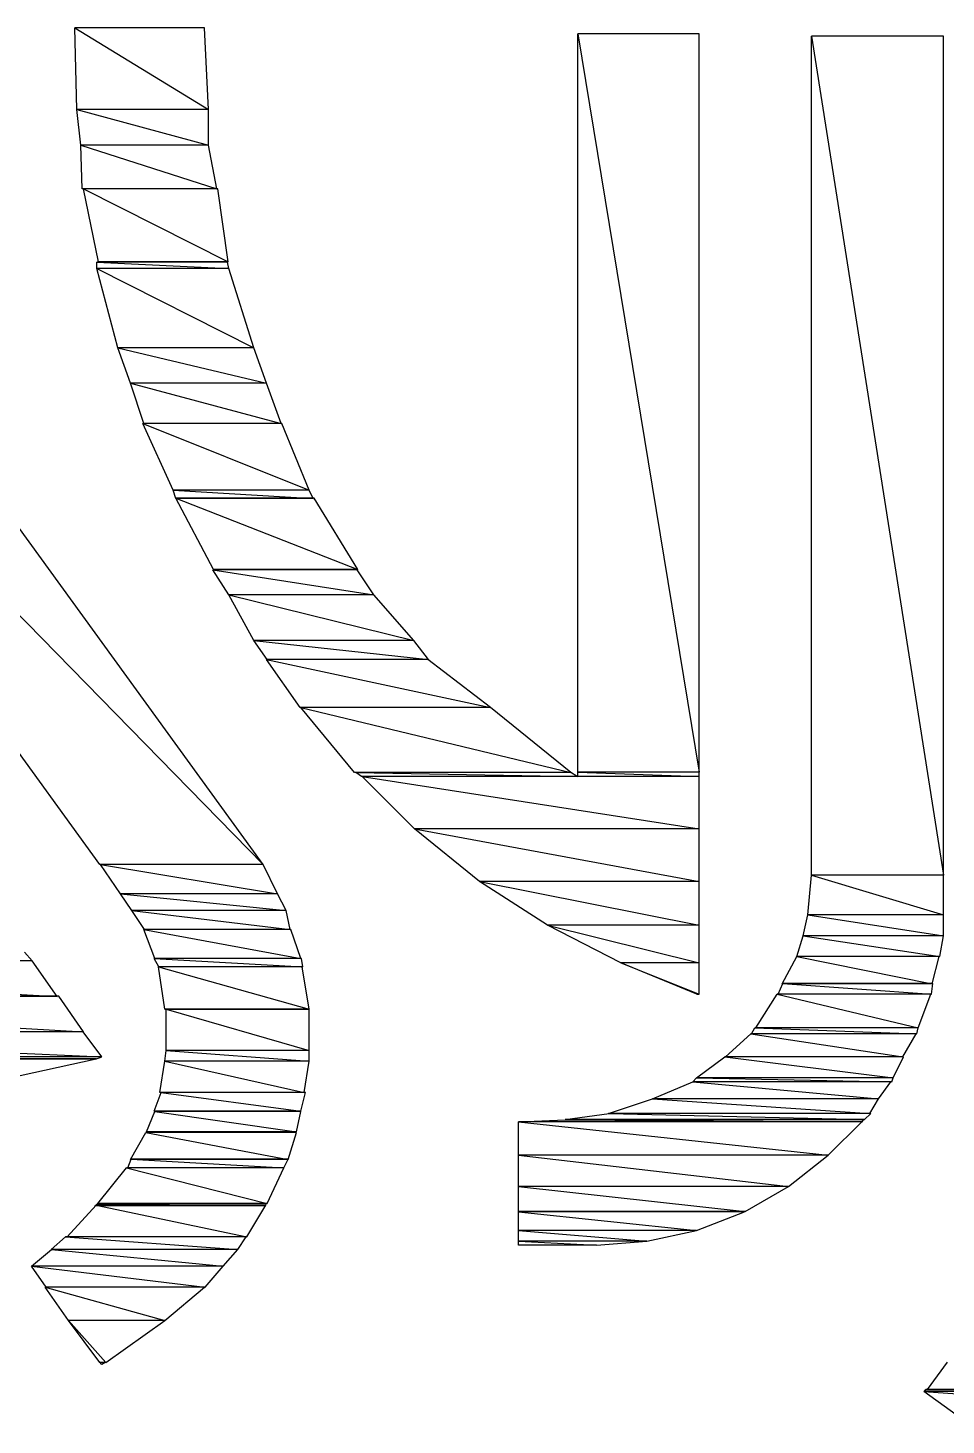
# Model space of a CAD drawing. Header units: millimetres. Extents: x 10 to 831, y 7 to 587.
# Drawn here: x 760.83 to 765.47, y 153.2 to 160.27 of the extents above; entities that cross this region are included whole.
import ezdxf

# ---------------------------------------------------------------- set-up
doc = ezdxf.new("R2010")
doc.units = ezdxf.units.MM
doc.layers.get('0').update_dxf_attribs({"linetype": 'CONTINUOUS'})

msp = doc.modelspace()

# ---------------------------------------------------------------- linework, layer by layer
at = {"color": 0}
for p, q in [((761.718, 160.27), (761.062, 160.27)), ((761.062, 160.27), (761.739, 159.858)), ((761.062, 160.27), (761.739, 159.858)), ((761.718, 160.27), (761.062, 160.27)), ((761.062, 160.27), (761.739, 159.858)), ((761.062, 160.27), (761.739, 159.858)), ((761.072, 159.858), (761.062, 160.27)), ((761.739, 159.858), (761.718, 160.27)), ((761.739, 159.858), (761.718, 160.27)), ((764.219, 160.24), (763.605, 160.24)), ((763.605, 160.24), (764.219, 156.504)), ((763.605, 160.24), (764.219, 156.504)), ((764.219, 160.24), (763.605, 160.24)), ((763.605, 160.24), (764.219, 156.504)), ((763.605, 160.24), (764.219, 156.504)), ((763.605, 156.504), (763.605, 160.24)), ((764.219, 156.504), (764.219, 160.24)), ((764.219, 156.504), (764.219, 160.24)), ((765.454, 160.228), (764.787, 160.228)), ((764.787, 160.228), (765.454, 155.984)), ((764.787, 160.228), (765.454, 155.984)), ((765.454, 160.228), (764.787, 160.228)), ((764.787, 160.228), (765.454, 155.984)), ((764.787, 160.228), (765.454, 155.984)), ((764.787, 155.984), (764.787, 160.228)), ((765.454, 155.984), (765.454, 160.228)), ((765.454, 155.984), (765.454, 160.228)), ((761.739, 159.858), (761.072, 159.858)), ((761.739, 159.858), (761.072, 159.858)), ((761.739, 159.858), (761.072, 159.858)), ((761.072, 159.858), (761.739, 159.677)), ((761.072, 159.858), (761.739, 159.677)), ((761.739, 159.858), (761.072, 159.858)), ((761.072, 159.858), (761.739, 159.677)), ((761.072, 159.858), (761.739, 159.677)), ((761.093, 159.677), (761.072, 159.858)), ((761.739, 159.677), (761.739, 159.858)), ((761.739, 159.677), (761.739, 159.858)), ((761.739, 159.677), (761.093, 159.677)), ((761.739, 159.677), (761.093, 159.677)), ((761.739, 159.677), (761.093, 159.677)), ((761.093, 159.677), (761.781, 159.456)), ((761.093, 159.677), (761.781, 159.456)), ((761.739, 159.677), (761.093, 159.677)), ((761.093, 159.677), (761.781, 159.456)), ((761.093, 159.677), (761.781, 159.456)), ((761.1, 159.456), (761.093, 159.677)), ((761.781, 159.456), (761.739, 159.677)), ((761.781, 159.456), (761.739, 159.677)), ((761.781, 159.456), (761.1, 159.456)), ((761.781, 159.456), (761.1, 159.456)), ((761.785, 159.456), (761.107, 159.456)), ((761.107, 159.456), (761.838, 159.086)), ((761.107, 159.456), (761.838, 159.086)), ((761.785, 159.456), (761.107, 159.456)), ((761.107, 159.456), (761.838, 159.086)), ((761.107, 159.456), (761.838, 159.086)), ((761.182, 159.086), (761.107, 159.456)), ((761.838, 159.086), (761.785, 159.456)), ((761.838, 159.086), (761.785, 159.456)), ((758.807, 159.318), (762.014, 156.038)), ((758.807, 159.318), (762.014, 156.038)), ((758.807, 159.318), (762.014, 156.038)), ((758.807, 159.318), (762.014, 156.038)), ((761.189, 156.038), (758.807, 159.318)), ((762.014, 156.038), (759.636, 159.318)), ((762.014, 156.038), (759.636, 159.318)), ((761.834, 159.085), (761.174, 159.085)), ((761.174, 159.085), (761.841, 159.053)), ((761.174, 159.085), (761.841, 159.053)), ((761.834, 159.085), (761.174, 159.085)), ((761.174, 159.085), (761.841, 159.053)), ((761.174, 159.085), (761.841, 159.053)), ((761.174, 159.053), (761.174, 159.085)), ((761.841, 159.053), (761.174, 159.053)), ((761.841, 159.053), (761.174, 159.053)), ((761.841, 159.053), (761.174, 159.053)), ((761.174, 159.053), (761.968, 158.651)), ((761.174, 159.053), (761.968, 158.651)), ((761.841, 159.053), (761.174, 159.053)), ((761.174, 159.053), (761.968, 158.651)), ((761.174, 159.053), (761.968, 158.651)), ((761.28, 158.651), (761.174, 159.053)), ((761.838, 159.086), (761.182, 159.086)), ((761.838, 159.086), (761.182, 159.086)), ((761.841, 159.053), (761.834, 159.085)), ((761.841, 159.053), (761.834, 159.085)), ((761.968, 158.651), (761.841, 159.053)), ((761.968, 158.651), (761.841, 159.053)), ((761.968, 158.651), (761.28, 158.651)), ((761.968, 158.651), (761.28, 158.651)), ((761.968, 158.651), (761.28, 158.651)), ((761.28, 158.651), (762.032, 158.472)), ((761.28, 158.651), (762.032, 158.472)), ((761.968, 158.651), (761.28, 158.651)), ((761.28, 158.651), (762.032, 158.472)), ((761.28, 158.651), (762.032, 158.472)), ((761.344, 158.472), (761.28, 158.651)), ((762.032, 158.472), (761.968, 158.651)), ((762.032, 158.472), (761.968, 158.651)), ((762.032, 158.472), (761.344, 158.472)), ((762.032, 158.472), (761.344, 158.472)), ((762.032, 158.472), (761.344, 158.472)), ((761.344, 158.472), (762.106, 158.269)), ((761.344, 158.472), (762.106, 158.269)), ((762.032, 158.472), (761.344, 158.472)), ((761.344, 158.472), (762.106, 158.269)), ((761.344, 158.472), (762.106, 158.269)), ((761.411, 158.269), (761.344, 158.472)), ((762.106, 158.269), (762.032, 158.472)), ((762.106, 158.269), (762.032, 158.472)), ((762.109, 158.269), (761.407, 158.269)), ((761.407, 158.269), (762.247, 157.932)), ((761.407, 158.269), (762.247, 157.932)), ((762.109, 158.269), (761.407, 158.269)), ((761.407, 158.269), (762.247, 157.932)), ((761.407, 158.269), (762.247, 157.932)), ((761.559, 157.932), (761.407, 158.269)), ((762.106, 158.269), (761.411, 158.269)), ((762.106, 158.269), (761.411, 158.269)), ((762.247, 157.932), (762.109, 158.269)), ((762.247, 157.932), (762.109, 158.269)), ((762.247, 157.932), (761.559, 157.932)), ((762.247, 157.932), (761.559, 157.932)), ((762.247, 157.932), (761.559, 157.932)), ((761.559, 157.932), (762.268, 157.889)), ((761.559, 157.932), (762.268, 157.889)), ((762.247, 157.932), (761.559, 157.932)), ((761.559, 157.932), (762.268, 157.889)), ((761.559, 157.932), (762.268, 157.889)), ((761.573, 157.889), (761.559, 157.932)), ((762.268, 157.889), (762.247, 157.932)), ((762.268, 157.889), (762.247, 157.932)), ((762.272, 157.89), (761.573, 157.89)), ((761.573, 157.89), (762.494, 157.53)), ((761.573, 157.89), (762.494, 157.53)), ((762.272, 157.89), (761.573, 157.89)), ((761.573, 157.89), (762.494, 157.53)), ((761.573, 157.89), (762.494, 157.53)), ((761.764, 157.53), (761.573, 157.89)), ((762.268, 157.889), (761.573, 157.889)), ((762.268, 157.889), (761.573, 157.889)), ((762.494, 157.53), (762.272, 157.89)), ((762.494, 157.53), (762.272, 157.89)), ((762.49, 157.529), (761.76, 157.529)), ((761.76, 157.529), (762.575, 157.402)), ((761.76, 157.529), (762.575, 157.402)), ((762.49, 157.529), (761.76, 157.529)), ((761.76, 157.529), (762.575, 157.402)), ((761.76, 157.529), (762.575, 157.402)), ((761.841, 157.402), (761.76, 157.529)), ((762.494, 157.53), (761.764, 157.53)), ((762.494, 157.53), (761.764, 157.53)), ((762.575, 157.402), (762.49, 157.529)), ((762.575, 157.402), (762.49, 157.529)), ((762.575, 157.402), (761.841, 157.402)), ((762.575, 157.402), (761.841, 157.402)), ((762.575, 157.402), (761.841, 157.402)), ((761.841, 157.402), (762.776, 157.17)), ((761.841, 157.402), (762.776, 157.17)), ((762.575, 157.402), (761.841, 157.402)), ((761.841, 157.402), (762.776, 157.17)), ((761.841, 157.402), (762.776, 157.17)), ((761.968, 157.17), (761.841, 157.402)), ((762.776, 157.17), (762.575, 157.402)), ((762.776, 157.17), (762.575, 157.402)), ((762.776, 157.17), (761.968, 157.17)), ((762.776, 157.17), (761.968, 157.17)), ((762.776, 157.17), (761.968, 157.17)), ((761.968, 157.17), (762.85, 157.074)), ((761.968, 157.17), (762.85, 157.074)), ((762.776, 157.17), (761.968, 157.17)), ((761.968, 157.17), (762.85, 157.074)), ((761.968, 157.17), (762.85, 157.074)), ((762.035, 157.074), (761.968, 157.17)), ((762.85, 157.074), (762.776, 157.17)), ((762.85, 157.074), (762.776, 157.17)), ((762.847, 157.074), (762.032, 157.074)), ((762.032, 157.074), (763.164, 156.831)), ((762.032, 157.074), (763.164, 156.831)), ((762.847, 157.074), (762.032, 157.074)), ((762.032, 157.074), (763.164, 156.831)), ((762.032, 157.074), (763.164, 156.831)), ((762.201, 156.831), (762.032, 157.074)), ((762.85, 157.074), (762.035, 157.074)), ((762.85, 157.074), (762.035, 157.074)), ((763.164, 156.831), (762.847, 157.074)), ((763.164, 156.831), (762.847, 157.074)), ((763.164, 156.831), (762.201, 156.831)), ((763.164, 156.831), (762.201, 156.831)), ((763.164, 156.831), (762.205, 156.831)), ((762.205, 156.831), (763.57, 156.502)), ((762.205, 156.831), (763.57, 156.502)), ((763.164, 156.831), (762.205, 156.831)), ((762.205, 156.831), (763.57, 156.502)), ((762.205, 156.831), (763.57, 156.502)), ((762.476, 156.502), (762.205, 156.831)), ((763.57, 156.502), (763.164, 156.831)), ((763.57, 156.502), (763.164, 156.831)), ((763.57, 156.502), (762.476, 156.502)), ((763.57, 156.502), (762.476, 156.502)), ((763.57, 156.502), (762.483, 156.502)), ((762.483, 156.502), (763.602, 156.482)), ((762.483, 156.502), (763.602, 156.482)), ((763.57, 156.502), (762.483, 156.502)), ((762.483, 156.502), (763.602, 156.482)), ((762.483, 156.502), (763.602, 156.482)), ((762.512, 156.482), (762.483, 156.502)), ((763.602, 156.482), (762.512, 156.482)), ((763.602, 156.482), (762.512, 156.482)), ((764.219, 156.482), (762.515, 156.482)), ((762.515, 156.482), (764.219, 156.217)), ((762.515, 156.482), (764.219, 156.217)), ((764.219, 156.482), (762.515, 156.482)), ((762.515, 156.482), (764.219, 156.217)), ((762.515, 156.482), (764.219, 156.217)), ((762.78, 156.217), (762.515, 156.482)), ((763.602, 156.482), (763.57, 156.502)), ((763.602, 156.482), (763.57, 156.502)), ((764.219, 156.504), (763.605, 156.504)), ((764.219, 156.504), (763.605, 156.504)), ((764.219, 156.504), (763.605, 156.504)), ((763.605, 156.504), (764.219, 156.482)), ((763.605, 156.504), (764.219, 156.482)), ((764.219, 156.504), (763.605, 156.504)), ((763.605, 156.504), (764.219, 156.482)), ((763.605, 156.504), (764.219, 156.482)), ((763.605, 156.482), (763.605, 156.504)), ((764.219, 156.482), (763.605, 156.482)), ((764.219, 156.482), (763.605, 156.482)), ((764.219, 156.482), (764.219, 156.504)), ((764.219, 156.482), (764.219, 156.504)), ((764.219, 156.217), (764.219, 156.482)), ((764.219, 156.217), (764.219, 156.482)), ((764.219, 156.217), (762.78, 156.217)), ((764.219, 156.217), (762.78, 156.217)), ((764.219, 156.217), (762.78, 156.217)), ((762.78, 156.217), (764.219, 155.952)), ((762.78, 156.217), (764.219, 155.952)), ((764.219, 156.217), (762.78, 156.217)), ((762.78, 156.217), (764.219, 155.952)), ((762.78, 156.217), (764.219, 155.952)), ((763.108, 155.952), (762.78, 156.217)), ((764.219, 155.952), (764.219, 156.217)), ((764.219, 155.952), (764.219, 156.217)), ((762.014, 156.038), (761.189, 156.038)), ((762.014, 156.038), (761.189, 156.038)), ((762.014, 156.038), (761.192, 156.038)), ((761.192, 156.038), (762.088, 155.889)), ((761.192, 156.038), (762.088, 155.889)), ((762.014, 156.038), (761.192, 156.038)), ((761.192, 156.038), (762.088, 155.889)), ((761.192, 156.038), (762.088, 155.889)), ((761.294, 155.889), (761.192, 156.038)), ((762.088, 155.889), (762.014, 156.038)), ((762.088, 155.889), (762.014, 156.038)), ((764.219, 155.952), (763.108, 155.952)), ((764.219, 155.952), (763.108, 155.952)), ((764.219, 155.952), (763.108, 155.952)), ((763.108, 155.952), (764.219, 155.731)), ((763.108, 155.952), (764.219, 155.731)), ((764.219, 155.952), (763.108, 155.952)), ((763.108, 155.952), (764.219, 155.731)), ((763.108, 155.952), (764.219, 155.731)), ((763.453, 155.731), (763.108, 155.952)), ((764.219, 155.731), (764.219, 155.952)), ((764.219, 155.731), (764.219, 155.952)), ((764.769, 155.783), (764.787, 155.984)), ((765.454, 155.984), (764.787, 155.984)), ((765.454, 155.984), (764.787, 155.984)), ((765.454, 155.984), (764.787, 155.984)), ((764.787, 155.984), (765.454, 155.783)), ((764.787, 155.984), (765.454, 155.783)), ((765.454, 155.984), (764.787, 155.984)), ((764.787, 155.984), (765.454, 155.783)), ((764.787, 155.984), (765.454, 155.783)), ((765.454, 155.783), (765.454, 155.984)), ((765.454, 155.783), (765.454, 155.984)), ((762.088, 155.889), (761.294, 155.889)), ((762.088, 155.889), (761.294, 155.889)), ((762.088, 155.889), (761.294, 155.889)), ((761.294, 155.889), (762.131, 155.804)), ((761.294, 155.889), (762.131, 155.804)), ((762.088, 155.889), (761.294, 155.889)), ((761.294, 155.889), (762.131, 155.804)), ((761.294, 155.889), (762.131, 155.804)), ((761.351, 155.804), (761.294, 155.889)), ((762.131, 155.804), (762.088, 155.889)), ((762.131, 155.804), (762.088, 155.889)), ((762.131, 155.805), (761.351, 155.805)), ((761.351, 155.805), (762.152, 155.709)), ((761.351, 155.805), (762.152, 155.709)), ((762.131, 155.805), (761.351, 155.805)), ((761.351, 155.805), (762.152, 155.709)), ((761.351, 155.805), (762.152, 155.709)), ((761.414, 155.709), (761.351, 155.805)), ((762.131, 155.804), (761.351, 155.804)), ((762.131, 155.804), (761.351, 155.804)), ((762.152, 155.709), (762.131, 155.805)), ((762.152, 155.709), (762.131, 155.805)), ((764.219, 155.731), (763.453, 155.731)), ((764.219, 155.731), (763.453, 155.731)), ((764.219, 155.731), (763.453, 155.731)), ((763.453, 155.731), (764.219, 155.54)), ((763.453, 155.731), (764.219, 155.54)), ((764.219, 155.731), (763.453, 155.731)), ((763.453, 155.731), (764.219, 155.54)), ((763.453, 155.731), (764.219, 155.54)), ((763.824, 155.54), (763.453, 155.731)), ((764.219, 155.54), (764.219, 155.731)), ((764.219, 155.54), (764.219, 155.731)), ((764.745, 155.677), (764.769, 155.783)), ((765.454, 155.783), (764.769, 155.783)), ((765.454, 155.783), (764.769, 155.783)), ((765.454, 155.783), (764.769, 155.783)), ((764.769, 155.783), (765.454, 155.677)), ((764.769, 155.783), (765.454, 155.677)), ((765.454, 155.783), (764.769, 155.783)), ((764.769, 155.783), (765.454, 155.677)), ((764.769, 155.783), (765.454, 155.677)), ((765.454, 155.677), (765.454, 155.783)), ((765.454, 155.677), (765.454, 155.783)), ((762.155, 155.709), (761.411, 155.709)), ((761.411, 155.709), (762.205, 155.561)), ((761.411, 155.709), (762.205, 155.561)), ((762.155, 155.709), (761.411, 155.709)), ((761.411, 155.709), (762.205, 155.561)), ((761.411, 155.709), (762.205, 155.561)), ((761.467, 155.561), (761.411, 155.709)), ((762.152, 155.709), (761.414, 155.709)), ((762.152, 155.709), (761.414, 155.709)), ((762.205, 155.561), (762.155, 155.709)), ((762.205, 155.561), (762.155, 155.709)), ((764.713, 155.572), (764.745, 155.677)), ((765.454, 155.677), (764.745, 155.677)), ((765.454, 155.677), (764.745, 155.677)), ((765.454, 155.677), (764.745, 155.677)), ((764.745, 155.677), (765.436, 155.572)), ((764.745, 155.677), (765.436, 155.572)), ((765.454, 155.677), (764.745, 155.677)), ((764.745, 155.677), (765.436, 155.572)), ((764.745, 155.677), (765.436, 155.572)), ((765.436, 155.572), (765.454, 155.677)), ((765.436, 155.572), (765.454, 155.677)), ((757.491, 155.593), (760.846, 155.55)), ((757.491, 155.593), (760.846, 155.55)), ((757.491, 155.593), (760.846, 155.55)), ((757.491, 155.593), (760.846, 155.55)), ((760.846, 155.55), (760.808, 155.593)), ((760.846, 155.55), (760.808, 155.593)), ((760.846, 155.55), (757.576, 155.55)), ((760.846, 155.55), (757.576, 155.55)), ((760.846, 155.55), (757.576, 155.55)), ((757.576, 155.55), (760.973, 155.37)), ((757.576, 155.55), (760.973, 155.37)), ((760.846, 155.55), (757.576, 155.55)), ((757.576, 155.55), (760.973, 155.37)), ((757.576, 155.55), (760.973, 155.37)), ((760.973, 155.37), (760.846, 155.55)), ((760.973, 155.37), (760.846, 155.55)), ((762.208, 155.561), (761.464, 155.561)), ((761.464, 155.561), (762.215, 155.519)), ((761.464, 155.561), (762.215, 155.519)), ((762.208, 155.561), (761.464, 155.561)), ((761.464, 155.561), (762.215, 155.519)), ((761.464, 155.561), (762.215, 155.519)), ((761.488, 155.519), (761.464, 155.561)), ((762.205, 155.561), (761.467, 155.561)), ((762.205, 155.561), (761.467, 155.561)), ((762.212, 155.519), (761.485, 155.519)), ((761.485, 155.519), (762.247, 155.306)), ((761.485, 155.519), (762.247, 155.306)), ((761.517, 155.306), (761.485, 155.519)), ((762.212, 155.519), (761.485, 155.519)), ((761.485, 155.519), (762.247, 155.306)), ((761.485, 155.519), (762.247, 155.306)), ((761.517, 155.306), (761.485, 155.519)), ((762.215, 155.519), (761.488, 155.519)), ((762.215, 155.519), (761.488, 155.519)), ((762.215, 155.519), (762.208, 155.561)), ((762.215, 155.519), (762.208, 155.561)), ((762.247, 155.306), (762.212, 155.519)), ((762.247, 155.306), (762.212, 155.519)), ((764.219, 155.54), (763.824, 155.54)), ((764.219, 155.54), (763.824, 155.54)), ((764.219, 155.54), (763.824, 155.54)), ((763.824, 155.54), (764.219, 155.381)), ((763.824, 155.54), (764.219, 155.381)), ((764.219, 155.54), (763.824, 155.54)), ((763.824, 155.54), (764.219, 155.381)), ((763.824, 155.54), (764.219, 155.381)), ((764.208, 155.381), (763.824, 155.54)), ((764.219, 155.381), (764.219, 155.54)), ((764.219, 155.381), (764.219, 155.54)), ((764.639, 155.433), (764.713, 155.571)), ((765.436, 155.572), (764.713, 155.572)), ((765.436, 155.572), (764.713, 155.572)), ((765.433, 155.571), (764.713, 155.571)), ((764.713, 155.571), (765.397, 155.433)), ((764.713, 155.571), (765.397, 155.433)), ((765.433, 155.571), (764.713, 155.571)), ((764.713, 155.571), (765.397, 155.433)), ((764.713, 155.571), (765.397, 155.433)), ((765.397, 155.433), (765.433, 155.571)), ((765.397, 155.433), (765.433, 155.571)), ((764.208, 155.381), (764.219, 155.381)), ((764.208, 155.381), (764.219, 155.381)), ((764.219, 155.381), (764.208, 155.381)), ((764.219, 155.381), (764.208, 155.381)), ((764.219, 155.381), (764.208, 155.381)), ((764.219, 155.381), (764.219, 155.381)), ((764.219, 155.381), (764.219, 155.381)), ((764.505, 155.211), (764.614, 155.381)), ((765.39, 155.381), (764.614, 155.381)), ((764.614, 155.381), (765.327, 155.211)), ((764.614, 155.381), (765.327, 155.211)), ((765.39, 155.381), (764.614, 155.381)), ((764.614, 155.381), (765.327, 155.211)), ((764.614, 155.381), (765.327, 155.211)), ((764.618, 155.381), (764.642, 155.435)), ((765.394, 155.381), (764.618, 155.381)), ((765.394, 155.381), (764.618, 155.381)), ((765.397, 155.433), (764.639, 155.433)), ((765.397, 155.433), (764.639, 155.433)), ((765.401, 155.435), (764.642, 155.435)), ((764.642, 155.435), (765.394, 155.381)), ((764.642, 155.435), (765.394, 155.381)), ((765.401, 155.435), (764.642, 155.435)), ((764.642, 155.435), (765.394, 155.381)), ((764.642, 155.435), (765.394, 155.381)), ((765.327, 155.211), (765.39, 155.381)), ((765.327, 155.211), (765.39, 155.381)), ((765.394, 155.381), (765.401, 155.435)), ((765.394, 155.381), (765.401, 155.435)), ((760.973, 155.37), (757.95, 155.37)), ((760.973, 155.37), (757.95, 155.37)), ((760.981, 155.371), (757.957, 155.371)), ((757.957, 155.371), (761.107, 155.19)), ((757.957, 155.371), (761.107, 155.19)), ((760.981, 155.371), (757.957, 155.371)), ((757.957, 155.371), (761.107, 155.19)), ((757.957, 155.371), (761.107, 155.19)), ((761.107, 155.19), (760.981, 155.371)), ((761.107, 155.19), (760.981, 155.371)), ((762.247, 155.306), (761.517, 155.306)), ((762.247, 155.306), (761.517, 155.306)), ((761.517, 155.306), (761.524, 155.306)), ((762.247, 155.306), (761.517, 155.306)), ((762.247, 155.306), (761.517, 155.306)), ((761.517, 155.306), (761.524, 155.306)), ((761.517, 155.306), (762.247, 155.306)), ((761.517, 155.306), (762.247, 155.306)), ((762.247, 155.306), (761.517, 155.306)), ((761.524, 155.306), (762.247, 155.306)), ((762.247, 155.306), (761.524, 155.306)), ((761.524, 155.306), (762.247, 155.096)), ((761.524, 155.306), (762.247, 155.096)), ((762.247, 155.306), (761.524, 155.306)), ((761.524, 155.306), (762.247, 155.096)), ((761.524, 155.306), (762.247, 155.096)), ((761.524, 155.096), (761.524, 155.306)), ((762.247, 155.306), (762.247, 155.306)), ((762.247, 155.306), (762.247, 155.306)), ((762.247, 155.096), (762.247, 155.306)), ((762.247, 155.096), (762.247, 155.306)), ((761.104, 155.19), (758.331, 155.19)), ((758.331, 155.19), (761.199, 155.064)), ((758.331, 155.19), (761.199, 155.064)), ((761.104, 155.19), (758.331, 155.19)), ((758.331, 155.19), (761.199, 155.064)), ((758.331, 155.19), (761.199, 155.064)), ((761.107, 155.19), (758.335, 155.19)), ((761.107, 155.19), (758.335, 155.19)), ((761.199, 155.064), (761.104, 155.19)), ((761.199, 155.064), (761.104, 155.19)), ((764.353, 155.064), (764.48, 155.18)), ((765.316, 155.18), (764.48, 155.18)), ((764.48, 155.18), (765.249, 155.064)), ((764.48, 155.18), (765.249, 155.064)), ((765.316, 155.18), (764.48, 155.18)), ((764.48, 155.18), (765.249, 155.064)), ((764.48, 155.18), (765.249, 155.064)), ((764.484, 155.181), (764.501, 155.211)), ((765.32, 155.181), (764.484, 155.181)), ((765.32, 155.181), (764.484, 155.181)), ((765.327, 155.211), (764.501, 155.211)), ((764.501, 155.211), (765.32, 155.181)), ((764.501, 155.211), (765.32, 155.181)), ((765.327, 155.211), (764.501, 155.211)), ((764.501, 155.211), (765.32, 155.181)), ((764.501, 155.211), (765.32, 155.181)), ((765.327, 155.211), (764.505, 155.211)), ((765.327, 155.211), (764.505, 155.211)), ((765.249, 155.064), (765.316, 155.18)), ((765.249, 155.064), (765.316, 155.18)), ((765.32, 155.181), (765.327, 155.211)), ((765.32, 155.181), (765.327, 155.211)), ((761.517, 155.042), (761.524, 155.096)), ((762.247, 155.096), (761.524, 155.096)), ((762.247, 155.096), (761.524, 155.096)), ((762.247, 155.096), (761.524, 155.096)), ((761.524, 155.096), (762.247, 155.042)), ((761.524, 155.096), (762.247, 155.042)), ((762.247, 155.096), (761.524, 155.096)), ((761.524, 155.096), (762.247, 155.042)), ((761.524, 155.096), (762.247, 155.042)), ((762.247, 155.042), (762.247, 155.096)), ((762.247, 155.042), (762.247, 155.096)), ((761.199, 155.064), (758.701, 155.064)), ((761.199, 155.064), (758.701, 155.064)), ((761.199, 155.064), (758.701, 155.064)), ((758.701, 155.064), (761.167, 155.053)), ((758.701, 155.064), (761.167, 155.053)), ((761.199, 155.064), (758.701, 155.064)), ((758.701, 155.064), (761.167, 155.053)), ((758.701, 155.064), (761.167, 155.053)), ((761.171, 155.054), (758.723, 155.054)), ((761.171, 155.054), (758.723, 155.054)), ((761.167, 155.053), (758.723, 155.053)), ((761.167, 155.053), (758.723, 155.053)), ((760.786, 154.969), (761.171, 155.054)), ((760.786, 154.969), (761.171, 155.054)), ((761.167, 155.053), (761.199, 155.064)), ((761.167, 155.053), (761.199, 155.064)), ((761.492, 154.883), (761.517, 155.042)), ((762.247, 155.042), (761.517, 155.042)), ((762.247, 155.042), (761.517, 155.042)), ((762.247, 155.042), (761.517, 155.042)), ((761.517, 155.042), (762.222, 154.883)), ((761.517, 155.042), (762.222, 154.883)), ((762.247, 155.042), (761.517, 155.042)), ((761.517, 155.042), (762.222, 154.883)), ((761.517, 155.042), (762.222, 154.883)), ((762.222, 154.883), (762.247, 155.042)), ((762.222, 154.883), (762.247, 155.042)), ((764.205, 154.958), (764.349, 155.064)), ((765.253, 155.064), (764.349, 155.064)), ((764.349, 155.064), (765.2, 154.958)), ((764.349, 155.064), (765.2, 154.958)), ((765.253, 155.064), (764.349, 155.064)), ((764.349, 155.064), (765.2, 154.958)), ((764.349, 155.064), (765.2, 154.958)), ((765.249, 155.064), (764.353, 155.064)), ((765.249, 155.064), (764.353, 155.064)), ((765.2, 154.958), (765.253, 155.064)), ((765.2, 154.958), (765.253, 155.064)), ((764.187, 154.937), (764.205, 154.958)), ((765.2, 154.958), (764.205, 154.958)), ((765.2, 154.958), (764.205, 154.958)), ((765.2, 154.958), (764.205, 154.958)), ((764.205, 154.958), (765.193, 154.937)), ((764.205, 154.958), (765.193, 154.937)), ((765.2, 154.958), (764.205, 154.958)), ((764.205, 154.958), (765.193, 154.937)), ((764.205, 154.958), (765.193, 154.937)), ((765.193, 154.937), (765.2, 154.958)), ((765.193, 154.937), (765.2, 154.958)), ((761.464, 154.789), (761.499, 154.883)), ((762.222, 154.883), (761.492, 154.883)), ((762.222, 154.883), (761.492, 154.883)), ((762.229, 154.883), (761.499, 154.883)), ((761.499, 154.883), (762.205, 154.789)), ((761.499, 154.883), (762.205, 154.789)), ((762.229, 154.883), (761.499, 154.883)), ((761.499, 154.883), (762.205, 154.789)), ((761.499, 154.883), (762.205, 154.789)), ((762.205, 154.789), (762.229, 154.883)), ((762.205, 154.789), (762.229, 154.883)), ((763.983, 154.851), (764.187, 154.937)), ((765.193, 154.937), (764.187, 154.937)), ((765.193, 154.937), (764.187, 154.937)), ((765.189, 154.937), (764.187, 154.937)), ((764.187, 154.937), (765.126, 154.851)), ((764.187, 154.937), (765.126, 154.851)), ((765.189, 154.937), (764.187, 154.937)), ((764.187, 154.937), (765.126, 154.851)), ((764.187, 154.937), (765.126, 154.851)), ((765.126, 154.851), (765.189, 154.937)), ((765.126, 154.851), (765.189, 154.937)), ((763.76, 154.778), (763.983, 154.851)), ((765.126, 154.851), (763.983, 154.851)), ((765.126, 154.851), (763.983, 154.851)), ((765.126, 154.851), (763.983, 154.851)), ((763.983, 154.851), (765.083, 154.778)), ((763.983, 154.851), (765.083, 154.778)), ((765.126, 154.851), (763.983, 154.851)), ((763.983, 154.851), (765.083, 154.778)), ((763.983, 154.851), (765.083, 154.778)), ((765.083, 154.778), (765.126, 154.851)), ((765.083, 154.778), (765.126, 154.851)), ((761.425, 154.684), (761.467, 154.788)), ((762.205, 154.789), (761.464, 154.789)), ((762.205, 154.789), (761.464, 154.789)), ((762.205, 154.788), (761.467, 154.788)), ((761.467, 154.788), (762.183, 154.684)), ((761.467, 154.788), (762.183, 154.684)), ((762.205, 154.788), (761.467, 154.788)), ((761.467, 154.788), (762.183, 154.684)), ((761.467, 154.788), (762.183, 154.684)), ((762.183, 154.684), (762.205, 154.788)), ((762.183, 154.684), (762.205, 154.788)), ((763.305, 154.736), (763.542, 154.745)), ((763.542, 154.747), (763.764, 154.778)), ((763.542, 154.747), (763.764, 154.778)), ((765.055, 154.747), (763.542, 154.747)), ((765.055, 154.747), (763.542, 154.747)), ((763.542, 154.747), (765.055, 154.747)), ((763.542, 154.747), (765.055, 154.747)), ((765.055, 154.747), (763.542, 154.747)), ((765.055, 154.747), (763.542, 154.747)), ((763.542, 154.747), (765.055, 154.747)), ((763.542, 154.747), (765.055, 154.747)), ((765.055, 154.747), (763.542, 154.747)), ((765.051, 154.745), (763.542, 154.745)), ((763.542, 154.745), (765.044, 154.736)), ((763.542, 154.745), (765.044, 154.736)), ((765.051, 154.745), (763.542, 154.745)), ((763.542, 154.745), (765.044, 154.736)), ((763.542, 154.745), (765.044, 154.736)), ((765.083, 154.778), (763.76, 154.778)), ((765.083, 154.778), (763.76, 154.778)), ((765.087, 154.778), (763.764, 154.778)), ((763.764, 154.778), (765.055, 154.747)), ((763.764, 154.778), (765.055, 154.747)), ((765.087, 154.778), (763.764, 154.778)), ((763.764, 154.778), (765.055, 154.747)), ((763.764, 154.778), (765.055, 154.747)), ((765.044, 154.736), (765.051, 154.745)), ((765.044, 154.736), (765.051, 154.745)), ((765.055, 154.747), (765.087, 154.778)), ((765.055, 154.747), (765.087, 154.778)), ((765.055, 154.747), (765.055, 154.747)), ((765.055, 154.747), (765.055, 154.747)), ((761.344, 154.544), (761.421, 154.682)), ((762.183, 154.682), (761.421, 154.682)), ((761.421, 154.682), (762.141, 154.544)), ((761.421, 154.682), (762.141, 154.544)), ((762.183, 154.682), (761.421, 154.682)), ((761.421, 154.682), (762.141, 154.544)), ((761.421, 154.682), (762.141, 154.544)), ((762.183, 154.684), (761.425, 154.684)), ((762.183, 154.684), (761.425, 154.684)), ((762.141, 154.544), (762.183, 154.682)), ((762.141, 154.544), (762.183, 154.682)), ((765.044, 154.736), (763.305, 154.736)), ((765.044, 154.736), (763.305, 154.736)), ((765.041, 154.736), (763.305, 154.736)), ((763.305, 154.736), (764.872, 154.566)), ((763.305, 154.736), (764.872, 154.566)), ((765.041, 154.736), (763.305, 154.736)), ((763.305, 154.736), (764.872, 154.566)), ((763.305, 154.736), (764.872, 154.566)), ((763.305, 154.566), (763.305, 154.736)), ((764.872, 154.566), (765.041, 154.736)), ((764.872, 154.566), (765.041, 154.736)), ((761.33, 154.503), (761.347, 154.546)), ((762.141, 154.544), (761.344, 154.544)), ((762.141, 154.544), (761.344, 154.544)), ((762.141, 154.546), (761.347, 154.546)), ((761.347, 154.546), (762.12, 154.503)), ((761.347, 154.546), (762.12, 154.503)), ((762.141, 154.546), (761.347, 154.546)), ((761.347, 154.546), (762.12, 154.503)), ((761.347, 154.546), (762.12, 154.503)), ((762.12, 154.503), (762.141, 154.546)), ((762.12, 154.503), (762.141, 154.546)), ((764.872, 154.566), (763.305, 154.566)), ((764.872, 154.566), (763.305, 154.566)), ((764.872, 154.566), (763.305, 154.566)), ((763.305, 154.566), (764.671, 154.408)), ((763.305, 154.566), (764.671, 154.408)), ((764.872, 154.566), (763.305, 154.566)), ((763.305, 154.566), (764.671, 154.408)), ((763.305, 154.566), (764.671, 154.408)), ((763.305, 154.408), (763.305, 154.566)), ((764.671, 154.408), (764.872, 154.566)), ((764.671, 154.408), (764.872, 154.566)), ((761.178, 154.322), (761.323, 154.503)), ((762.12, 154.503), (761.323, 154.503)), ((761.323, 154.503), (762.035, 154.322)), ((761.323, 154.503), (762.035, 154.322)), ((762.12, 154.503), (761.323, 154.503)), ((761.323, 154.503), (762.035, 154.322)), ((761.323, 154.503), (762.035, 154.322)), ((762.12, 154.503), (761.33, 154.503)), ((762.12, 154.503), (761.33, 154.503)), ((762.035, 154.322), (762.12, 154.503)), ((762.035, 154.322), (762.12, 154.503)), ((764.671, 154.408), (763.305, 154.408)), ((764.671, 154.408), (763.305, 154.408)), ((764.671, 154.408), (763.305, 154.408)), ((763.305, 154.408), (764.452, 154.281)), ((763.305, 154.408), (764.452, 154.281)), ((764.671, 154.408), (763.305, 154.408)), ((763.305, 154.408), (764.452, 154.281)), ((763.305, 154.408), (764.452, 154.281)), ((763.305, 154.281), (763.305, 154.408)), ((764.452, 154.281), (764.671, 154.408)), ((764.452, 154.281), (764.671, 154.408)), ((761.164, 154.311), (761.178, 154.322)), ((762.035, 154.322), (761.178, 154.322)), ((762.035, 154.322), (761.178, 154.322)), ((762.032, 154.322), (761.178, 154.322)), ((761.178, 154.322), (762.025, 154.311)), ((761.178, 154.322), (762.025, 154.311)), ((762.032, 154.322), (761.178, 154.322)), ((761.178, 154.322), (762.025, 154.311)), ((761.178, 154.322), (762.025, 154.311)), ((762.025, 154.311), (762.032, 154.322)), ((762.025, 154.311), (762.032, 154.322)), ((761.023, 154.154), (761.171, 154.313)), ((762.025, 154.311), (761.164, 154.311)), ((762.025, 154.311), (761.164, 154.311)), ((762.028, 154.313), (761.171, 154.313)), ((761.171, 154.313), (761.933, 154.154)), ((761.171, 154.313), (761.933, 154.154)), ((762.028, 154.313), (761.171, 154.313)), ((761.171, 154.313), (761.933, 154.154)), ((761.171, 154.313), (761.933, 154.154)), ((761.933, 154.154), (762.028, 154.313)), ((761.933, 154.154), (762.028, 154.313)), ((764.452, 154.281), (763.305, 154.281)), ((764.452, 154.281), (763.305, 154.281)), ((764.448, 154.28), (763.305, 154.28)), ((763.305, 154.28), (764.205, 154.185)), ((763.305, 154.28), (764.205, 154.185)), ((764.448, 154.28), (763.305, 154.28)), ((763.305, 154.28), (764.205, 154.185)), ((763.305, 154.28), (764.205, 154.185)), ((763.305, 154.185), (763.305, 154.28)), ((764.205, 154.185), (764.448, 154.28)), ((764.205, 154.185), (764.448, 154.28)), ((764.205, 154.186), (763.305, 154.186)), ((763.305, 154.186), (763.954, 154.132)), ((763.305, 154.186), (763.954, 154.132)), ((764.205, 154.186), (763.305, 154.186)), ((763.305, 154.186), (763.954, 154.132)), ((763.305, 154.186), (763.954, 154.132)), ((763.305, 154.132), (763.305, 154.186)), ((764.205, 154.185), (763.305, 154.185)), ((764.205, 154.185), (763.305, 154.185)), ((763.954, 154.132), (764.205, 154.186)), ((763.954, 154.132), (764.205, 154.186)), ((760.942, 154.089), (761.016, 154.153)), ((761.929, 154.153), (761.016, 154.153)), ((761.016, 154.153), (761.887, 154.089)), ((761.016, 154.153), (761.887, 154.089)), ((761.929, 154.153), (761.016, 154.153)), ((761.016, 154.153), (761.887, 154.089)), ((761.016, 154.153), (761.887, 154.089)), ((761.933, 154.154), (761.023, 154.154)), ((761.933, 154.154), (761.023, 154.154)), ((761.887, 154.089), (761.929, 154.153)), ((761.887, 154.089), (761.929, 154.153)), ((763.954, 154.132), (763.305, 154.132)), ((763.954, 154.132), (763.305, 154.132)), ((763.954, 154.132), (763.305, 154.132)), ((763.305, 154.132), (763.7, 154.112)), ((763.305, 154.132), (763.7, 154.112)), ((763.954, 154.132), (763.305, 154.132)), ((763.305, 154.132), (763.7, 154.112)), ((763.305, 154.132), (763.7, 154.112)), ((763.305, 154.112), (763.305, 154.132)), ((763.7, 154.112), (763.305, 154.112)), ((763.7, 154.112), (763.305, 154.112)), ((763.7, 154.112), (763.954, 154.132)), ((763.7, 154.112), (763.954, 154.132)), ((760.843, 154.005), (760.945, 154.089)), ((761.887, 154.089), (760.942, 154.089)), ((761.887, 154.089), (760.942, 154.089)), ((761.887, 154.089), (760.945, 154.089)), ((760.945, 154.089), (761.813, 154.005)), ((760.945, 154.089), (761.813, 154.005)), ((761.887, 154.089), (760.945, 154.089)), ((760.945, 154.089), (761.813, 154.005)), ((760.945, 154.089), (761.813, 154.005)), ((761.813, 154.005), (761.887, 154.089)), ((761.813, 154.005), (761.887, 154.089)), ((761.813, 154.005), (760.843, 154.005)), ((761.813, 154.005), (760.843, 154.005)), ((761.813, 154.005), (760.843, 154.005)), ((760.843, 154.005), (761.721, 153.899)), ((760.843, 154.005), (761.721, 153.899)), ((761.813, 154.005), (760.843, 154.005)), ((760.843, 154.005), (761.721, 153.899)), ((760.843, 154.005), (761.721, 153.899)), ((760.917, 153.899), (760.843, 154.005)), ((761.721, 153.899), (761.813, 154.005)), ((761.721, 153.899), (761.813, 154.005)), ((761.718, 153.899), (760.913, 153.899)), ((760.913, 153.899), (761.517, 153.73)), ((760.913, 153.899), (761.517, 153.73)), ((761.718, 153.899), (760.913, 153.899)), ((760.913, 153.899), (761.517, 153.73)), ((760.913, 153.899), (761.517, 153.73)), ((761.03, 153.73), (760.913, 153.899)), ((761.721, 153.899), (760.917, 153.899)), ((761.721, 153.899), (760.917, 153.899)), ((761.517, 153.73), (761.718, 153.899)), ((761.517, 153.73), (761.718, 153.899)), ((761.517, 153.73), (761.03, 153.73)), ((761.517, 153.73), (761.03, 153.73)), ((761.517, 153.73), (761.03, 153.73)), ((761.03, 153.73), (761.22, 153.518)), ((761.03, 153.73), (761.22, 153.518)), ((761.517, 153.73), (761.03, 153.73)), ((761.03, 153.73), (761.22, 153.518)), ((761.03, 153.73), (761.22, 153.518)), ((761.189, 153.518), (761.03, 153.73)), ((761.22, 153.518), (761.517, 153.73)), ((761.22, 153.518), (761.517, 153.73)), ((761.189, 153.519), (761.22, 153.519)), ((761.189, 153.519), (761.22, 153.519)), ((761.199, 153.508), (761.189, 153.519)), ((761.22, 153.518), (761.189, 153.518)), ((761.22, 153.518), (761.189, 153.518)), ((761.22, 153.519), (761.199, 153.508)), ((761.22, 153.519), (761.199, 153.508)), ((765.373, 153.381), (765.475, 153.519)), ((768.011, 153.37), (765.355, 153.37)), ((765.355, 153.37), (767.835, 153.201)), ((765.355, 153.37), (767.835, 153.201)), ((768.011, 153.37), (765.355, 153.37)), ((765.355, 153.37), (767.835, 153.201)), ((765.355, 153.37), (767.835, 153.201)), ((765.591, 153.201), (765.355, 153.37)), ((765.358, 153.37), (765.366, 153.381)), ((768.015, 153.37), (765.358, 153.37)), ((768.015, 153.37), (765.358, 153.37)), ((768.025, 153.381), (765.366, 153.381)), ((765.366, 153.381), (768.015, 153.37)), ((765.366, 153.381), (768.015, 153.37)), ((768.025, 153.381), (765.366, 153.381)), ((765.366, 153.381), (768.015, 153.37)), ((765.366, 153.381), (768.015, 153.37)), ((768.029, 153.381), (765.373, 153.381)), ((768.029, 153.381), (765.373, 153.381))]:
    msp.add_line(p, q, dxfattribs=at)

doc.saveas('drawing.dxf')
